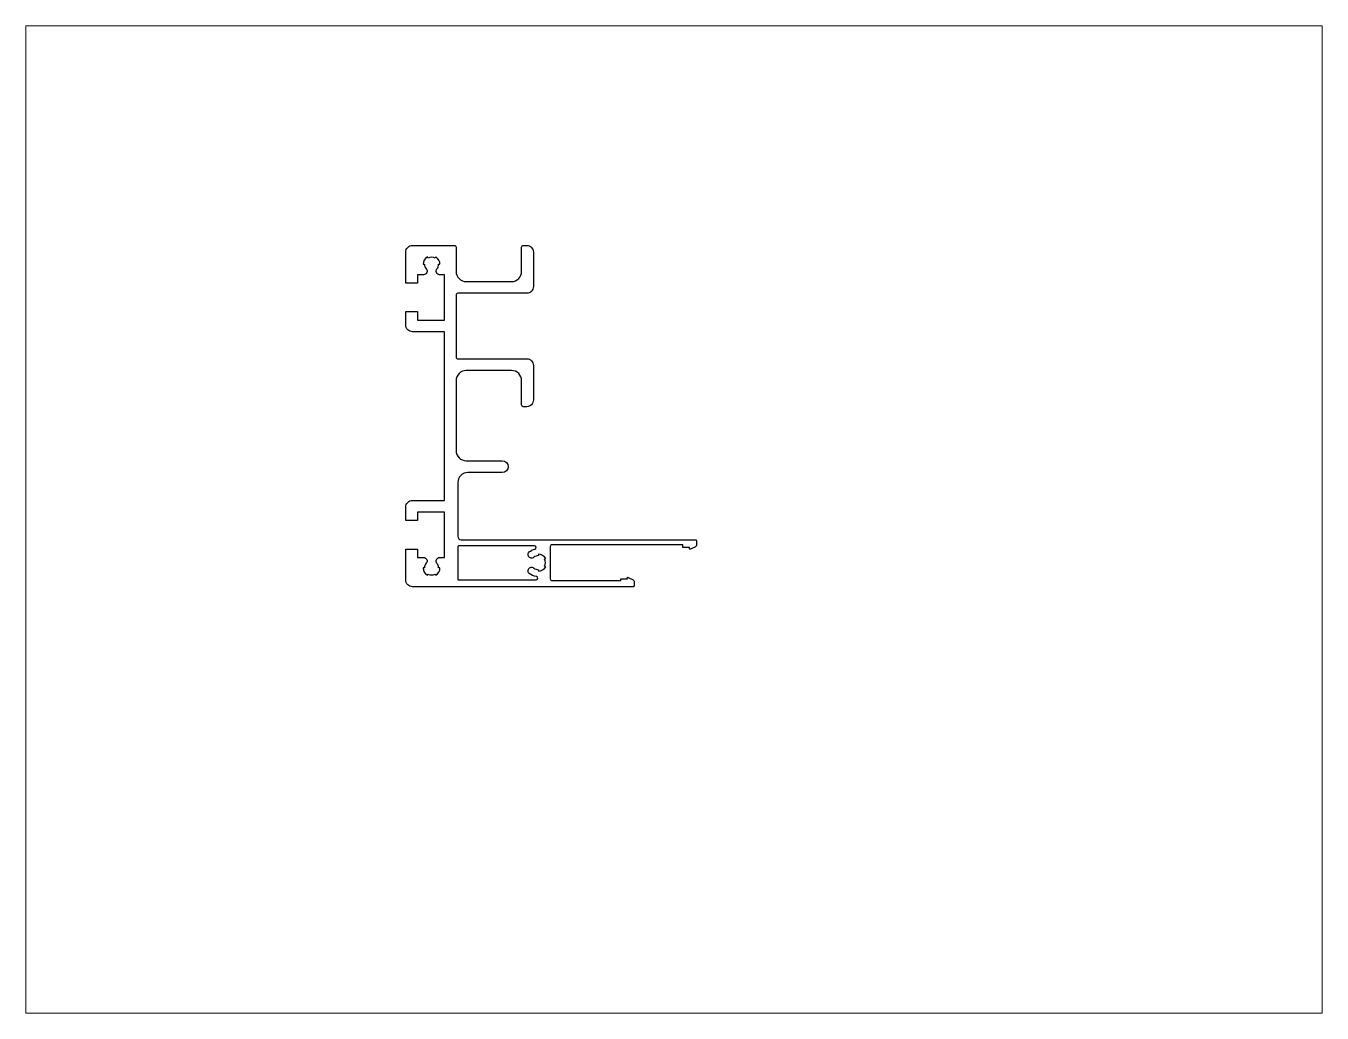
# Paper-space layout 'Layout1' of a CAD drawing. Extents: x 27 to 240, y 20 to 183.
# The model-space entities are those that its viewports show. They can reach past a viewport. Long polylines and large blocks are cut down to what shows.
import ezdxf

# ---------------------------------------------------------------- set-up
doc = ezdxf.new("R2010")
doc.units = 0
doc.header["$LTSCALE"] = 15
doc.layers.get('0').update_dxf_attribs({"linetype": 'CONTINUOUS'})

msp = doc.modelspace()

# ---------------------------------------------------------------- linework, layer by layer
at = {"color": 0}
for points in [[(126.17, 178.14), (146.67, 178.14, -0.414214), (148.67, 176.14), (148.67, 165.89, -0.414214), (146.67, 163.89), (145.67, 163.89, -0.414214), (145.17, 164.39), (145.17, 171.64, 0.414214), (142.17, 174.64), (128.67, 174.64, 0.414214), (125.67, 171.64), (125.67, 150.79, 0.414214), (128.67, 147.79), (139.42, 147.79, -1), (139.42, 144.29), (129.17, 144.29, 0.414214), (126.17, 141.29), (126.17, 125.29, 0.414214), (127.17, 124.29), (196.87, 124.29, -0.414214), (197.17, 123.99), (197.17, 122.66, -0.291471), (196.88, 122.21), (195.38, 121.51, -0.637074), (195.1, 121.75), (195.17, 121.99), (193.17, 121.99), (193.17, 122.79), (154.17, 122.79, 0.414214), (153.67, 122.29), (153.67, 112.59, 0.414214), (154.17, 112.09), (174.67, 112.09), (174.67, 112.59), (176.67, 112.59), (176.6, 112.84, -0.637074), (176.88, 113.07), (178.38, 112.37, -0.291471), (178.67, 111.92), (178.67, 110.59, -0.414214), (178.37, 110.29), (112.67, 110.29, -0.414214), (110.67, 112.29), (110.67, 121.49), (114.17, 121.49), (114.17, 118.99), (115.97, 118.99, -0.638705), (116.77, 117.26, 0.179295), (116.27, 115.89), (115.87, 115.89, 0.267951), (117.12, 113.73), (117.32, 114.07, 0.267945), (119.42, 114.07), (119.62, 113.73, 0.267951), (120.87, 115.89), (120.47, 115.89, 0.178115), (119.97, 117.25, -0.641929), (120.76, 118.99), (122.17, 118.99), (122.17, 132.49), (114.17, 132.49), (114.17, 129.99), (110.67, 129.99), (110.67, 133.99, -0.414214), (112.67, 135.99), (122.17, 135.99), (122.17, 186.19), (112.67, 186.19, -0.414214), (110.67, 188.19), (110.67, 192.19), (114.17, 192.19), (114.17, 189.69), (122.17, 189.69), (122.17, 203.19), (120.76, 203.19, -0.641929), (119.97, 204.93, 0.178115), (120.47, 206.29), (120.87, 206.29, 0.267951), (119.62, 208.45), (119.42, 208.11, 0.267945), (117.32, 208.11), (117.12, 208.45, 0.267951), (115.87, 206.29), (116.27, 206.29, 0.178115), (116.77, 204.93, -0.641929), (115.97, 203.19), (114.17, 203.19), (114.17, 200.69), (110.67, 200.69), (110.67, 209.89, -0.414214), (112.67, 211.89), (125.17, 211.89, -0.414214), (125.67, 211.39), (125.67, 204.14, 0.414214), (128.67, 201.14), (142.17, 201.14, 0.414214), (145.17, 204.14), (145.17, 211.39, -0.414214), (145.67, 211.89), (146.67, 211.89, -0.414214), (148.67, 209.89), (148.67, 199.64, -0.414214), (146.67, 197.64), (126.17, 197.64, 0.414214), (125.67, 197.14), (125.67, 178.64, 0.414214)], [(152.33, 118.69, 0.267951), (150.17, 119.94), (150.17, 119.54, 0.178115), (148.81, 119.04, -1.002261), (147.44, 120.63, -0.113995), (149.11, 121.51, 0.880722), (148.99, 122.49), (126.47, 122.49, 0.414214), (126.17, 122.19), (126.17, 112.59, 0.414214), (126.47, 112.29), (149.48, 112.29, 0.929525), (149.56, 113.29, -0.141262), (147.44, 114.25, -1.002261), (148.81, 115.84, 0.178115), (150.17, 115.34), (150.17, 114.94, 0.267951), (152.33, 116.19), (151.99, 116.39, 0.267945), (151.99, 118.49)]]:
    msp.add_lwpolyline(points, format="xyb", close=True, dxfattribs=at)

psp = doc.layouts.get("Layout1")

# ---------------------------------------------------------------- viewports
at = {"layer": '0', "color": 0, "linetype": 'BYBLOCK', "ltscale": 0.05}
psp.add_viewport(center=(133.35, 101.6), size=(213.36, 162.56), view_center_point=(190.51, 130.3), view_height=293.8955, dxfattribs=at)

doc.saveas('drawing.dxf')
